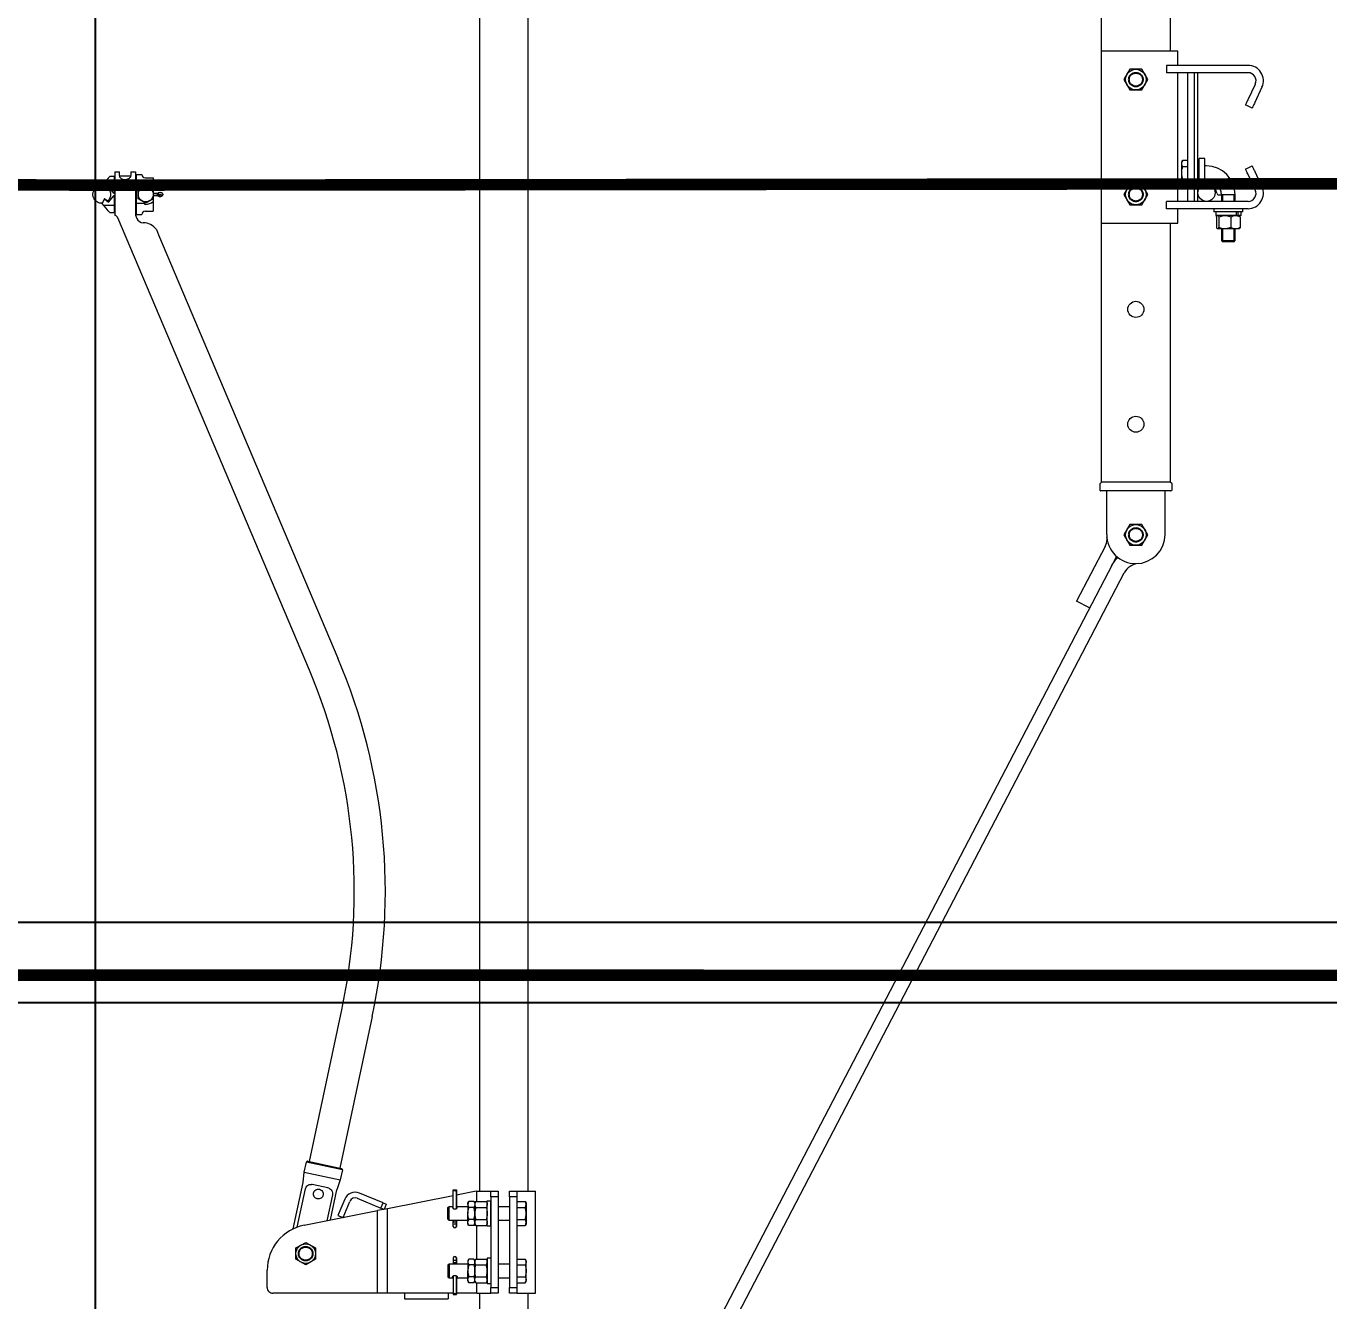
# Model space of a CAD drawing. Header units: millimetres. Extents: x -37020 to 35906, y -101 to 52234.
# Drawn here: x -158.906 to -157.772, y 325.114 to 326.223 of the extents above; entities that cross this region are included whole.
import ezdxf
from ezdxf import colors
from ezdxf.entities.mleader import LeaderData, LeaderLine
from ezdxf.math import Vec2, Vec3

# ---------------------------------------------------------------- set-up
doc = ezdxf.new("R2010")
doc.units = ezdxf.units.MM
for name, pattern in [('DASHED2', [0.375, 0.25, -0.125]), ('HIDDEN', [9.525, 6.35, -3.175]), ('TRAZO_Y_PUNTO2', [12.7, 6.35, -3.175, 0, -3.175])]:
    doc.linetypes.add(name, pattern=pattern)
for name, color, linetype in [('Catenaria', 2, 'Continuous'), ('GE-Cotas', 1, 'Continuous'), ('ME-RIELES', 240, 'TRAZO_Y_PUNTO2'), ('unifilar VIAS Ppales', 5, 'DASHED2')]:
    doc.layers.add(name, color=color, linetype=linetype)
doc.styles.add('Romans', font='romans.shx', dxfattribs={"width": 0.8})
doc.styles.get("Standard").update_dxf_attribs({"font": 'arial.ttf'})

# ---------------------------------------------------------------- blocks, each defined once
blk = doc.blocks.new('ménsula móvil OUT G 3.2m')
at = {"color": 251, "linetype": 'Continuous', "lineweight": 15}
for p, q in [((2783.3, 97.8), (2770, 104)), ((2772.6, 109.7), (2786, 103.5)), ((2786, 103.5), (2786.8, 103.2)), ((2786.8, 103.2), (2787.6, 102.8)), ((2787.6, 102.8), (2788.3, 102.4)), ((2788.3, 102.4), (2789, 102.1)), ((2789, 102.1), (2789.6, 101.8)), ((2842.4, 101.8), (2843, 102.1)), ((2843, 102.1), (2843.7, 102.4)), ((2843.7, 102.4), (2844.4, 102.8)), ((2844.4, 102.8), (2845.2, 103.2)), ((2845.2, 103.2), (2846, 103.5)), ((2846, 103.5), (2859.4, 109.7)), ((2862, 104), (2848.7, 97.8)), ((2753.6, 97.6), (2753.6, 26.7)), ((2760, 97.6), (2760, 26.7)), ((2784.1, 97.4), (2783.3, 97.8)), ((2784.9, 97), (2784.1, 97.4)), ((2785.7, 96.7), (2784.9, 97)), ((2786.4, 96.3), (2785.7, 96.7)), ((2786.9, 96.1), (2786.4, 96.3)), ((2787.4, 95.8), (2786.9, 96.1)), ((2787.8, 95.7), (2787.4, 95.8)), ((2788, 95.6), (2787.8, 95.7)), ((2788.1, 95.5), (2788, 95.6)), ((2790.8, 101.3), (2788.1, 95.5)), ((2789.6, 101.8), (2790.1, 101.6)), ((2790.1, 101.6), (2790.5, 101.4)), ((2790.5, 101.4), (2790.7, 101.3)), ((2790.7, 101.3), (2790.8, 101.3)), ((2843.9, 95.5), (2841.2, 101.3)), ((2841.2, 101.3), (2841.3, 101.3)), ((2841.3, 101.3), (2841.5, 101.4)), ((2841.5, 101.4), (2841.9, 101.6)), ((2841.9, 101.6), (2842.4, 101.8)), ((2844, 95.6), (2843.9, 95.5)), ((2844.2, 95.7), (2844, 95.6)), ((2844.6, 95.8), (2844.2, 95.7)), ((2845.1, 96.1), (2844.6, 95.8)), ((2845.6, 96.3), (2845.1, 96.1)), ((2846.3, 96.7), (2845.6, 96.3)), ((2847.1, 97), (2846.3, 96.7)), ((2847.9, 97.4), (2847.1, 97)), ((2848.7, 97.8), (2847.9, 97.4)), ((2872, 97.6), (2872, 26.7)), ((2878.4, 97.6), (2878.4, 26.7)), ((2881.2, 93.2), (2878.4, 93.2)), ((2881.2, 93.2), (2881.2, 67.8)), ((2884.3, 91.5), (2881.2, 91.5)), ((2884.3, 91.5), (2884.3, 89)), ((2885.6, 90.9), (2894.4, 90.9)), ((2872, 86.5), (2866.4, 86.5)), ((2866.4, 86.5), (2866.4, 74.5)), ((2872, 85.5), (2866.4, 85.5)), ((2884.3, 89), (2881.2, 89)), ((2884.3, 87.7), (2881.2, 87.7)), ((2884.5, 90.3), (2884.3, 90)), ((2884.3, 87.8), (2884.3, 89)), ((2884.3, 87.7), (2884.3, 69.5)), ((2885.6, 82.7), (2894.4, 82.7)), ((2895.7, 90), (2895.5, 90.3)), ((2895.7, 86.8), (2895.7, 90)), ((2895.7, 77.5), (2895.7, 86.8)), ((2906.1, 86.5), (2895.7, 86.5)), ((2906.1, 85.5), (2895.7, 85.5)), ((2907.1, 85.5), (2906.1, 86.5)), ((2906.1, 74.5), (2906.1, 86.5)), ((2907.1, 85.5), (2907.1, 75.5)), ((2866.4, 75.5), (2872, 75.5)), ((2866.4, 74.5), (2872, 74.5)), ((2866.4, 72.4), (2866.4, 74.5)), ((2881.2, 69.5), (2884.3, 69.5)), ((2884.3, 71), (2884.5, 70.7)), ((2885.6, 72.3), (2894.4, 72.3)), ((2885.6, 70.1), (2894.4, 70.1)), ((2895.5, 70.7), (2895.7, 71)), ((2895.7, 71.2), (2895.7, 77.5)), ((2895.7, 75.5), (2906.1, 75.5)), ((2895.7, 74.5), (2906.1, 74.5)), ((2895.7, 71), (2895.7, 71.2)), ((2906.1, 74.5), (2907.1, 75.5)), ((2834.6, 59.9), (2834.6, 55.2)), ((2853.1, 59.9), (2834.6, 59.9)), ((2841.1, 61.2), (2841.1, 59.9)), ((2853.1, 61.2), (2853.1, 55.2)), ((2853.1, 59.9), (2853.1, 55.2)), ((2857, 61.2), (2857, 61.5)), ((2857, 57.2), (2857, 61.2)), ((2878.4, 67.8), (2881.2, 67.8)), ((2872, 54), (2760, 54)), ((2872, 51), (2760, 51)), ((2853.1, 55.2), (2834.6, 55.2)), ((2841.1, 55.2), (2841.1, 54)), ((2853.1, 54), (2853.1, 55.2)), ((2853.1, 55.2), (2855, 55.2)), ((2753.6, 36.5), (2741, 36.5)), ((2741, -30), (2741, 36.5)), ((2760, 44.8), (2872, 44.8)), ((2872, 36.5), (2760, 36.5)), ((2836.1, 40.8), (2836.1, 44.8)), ((2836.1, 40.8), (2837.6, 39.9)), ((2838.9, 39.9), (2837.6, 39.9)), ((2847.1, 39.9), (2838.9, 39.9)), ((2841.6, 40.8), (2841.6, 44.8)), ((2855.3, 39.9), (2847.1, 39.9)), ((2852.6, 40.8), (2852.6, 44.8)), ((2856.6, 39.9), (2855.3, 39.9)), ((2856.6, 39.9), (2858.1, 40.8)), ((2858.1, 40.8), (2858.1, 44.8)), ((2891, 36.5), (2878.4, 36.5)), ((2891, -30), (2891, 36.5)), ((2741, 30.1), (1723.7, 30.1)), ((2753.6, 26.7), (2760, 26.7)), ((2878.4, 26.7), (2872, 26.7)), ((3116, 30.1), (2891, 30.1)), ((3118, 31.5), (3116, 29.5)), ((3116, -30.2), (3116, 30.1)), ((3123, 31.5), (3118, 31.5)), ((3124, 30.5), (3124, -30.5)), ((3161.9, 25.4), (3124, 25.4)), ((2766, 10.4), (2757, 5.2)), ((2757, 5.2), (2757, -5.2)), ((2775, 5.2), (2766, 10.4)), ((2775, -5.2), (2775, 5.2)), ((2866, 10.4), (2857, 5.2)), ((2857, 5.2), (2857, -5.2)), ((2875, 5.2), (2866, 10.4)), ((2875, -5.2), (2875, 5.2)), ((3162.3, 10.4), (3153.3, 5.2)), ((3153.3, 5.2), (3153.3, -5.2)), ((3171.3, 5.2), (3162.3, 10.4)), ((3171.3, -5.2), (3171.3, 5.2)), ((2757, -5.2), (2766, -10.4)), ((2766, -10.4), (2775, -5.2)), ((2857, -5.2), (2866, -10.4)), ((2866, -10.4), (2875, -5.2)), ((3153.3, -5.2), (3162.3, -10.4)), ((3162.3, -10.4), (3171.3, -5.2)), ((4077.4, -469.7), (3195.4, -10.1)), ((3181.2, -17), (4060.3, -475.1)), ((1832.5, -30.2), (3116, -30.2)), ((3116, -29.5), (3118, -31.5)), ((3118, -31.5), (3123, -31.5)), ((3161.9, -25.4), (3124, -25.4)), ((3172.4, -26.8), (3220, -51.6)), ((3225.8, -40.3), (3220, -51.6)), ((3733.5, -528.9), (2687.1, -528.9)), ((3733.5, -536.2), (3733.5, -522.6)), ((3822.4, -522.6), (3733.5, -522.6)), ((3742.6, -531.5), (3744, -530.7)), ((3742.6, -538.7), (3742.6, -531.5)), ((3744, -530.7), (3745.2, -530.7)), ((3745.2, -530.7), (3753, -530.7)), ((3747.8, -538.7), (3747.8, -531.5)), ((3753, -530.7), (3760.7, -530.7)), ((3758.1, -538.7), (3758.1, -531.5)), ((3760.7, -530.7), (3762, -530.7)), ((3762, -530.7), (3763.3, -531.5)), ((3763.3, -538.7), (3763.3, -531.5)), ((3794, -530.7), (3792.6, -531.5)), ((3792.6, -538.7), (3792.6, -531.5)), ((3795.2, -530.7), (3794, -530.7)), ((3803, -530.7), (3795.2, -530.7)), ((3797.8, -538.7), (3797.8, -531.5)), ((3810.7, -530.7), (3803, -530.7)), ((3808.1, -538.7), (3808.1, -531.5)), ((3812, -530.7), (3810.7, -530.7)), ((3813.3, -531.5), (3812, -530.7)), ((3813.3, -538.7), (3813.3, -531.5)), ((3822.4, -536.2), (3822.4, -522.6)), ((4061.7, -528.9), (3822.4, -528.9)), ((3733.5, -538.7), (3733.5, -536.2)), ((3733.5, -538.7), (3738.5, -538.7)), ((3733.5, -545), (3733.5, -538.7)), ((3738.5, -538.7), (3817.4, -538.7)), ((3738.5, -538.7), (3738.5, -545)), ((3817.4, -538.7), (3822.4, -538.7)), ((3817.4, -545), (3817.4, -538.7)), ((3822.4, -538.7), (3822.4, -536.2)), ((3822.4, -538.7), (3822.4, -545)), ((3738.5, -545), (3733.5, -545)), ((3733.5, -555), (3738.5, -555)), ((3733.5, -561.4), (3733.5, -555)), ((3738.5, -545), (3817.4, -545)), ((3738.5, -555), (3817.4, -555)), ((3738.5, -555), (3738.5, -561.4)), ((3747, -555), (3747, -545)), ((3759, -545), (3759, -555)), ((3797, -545), (3797, -555)), ((3809, -555), (3809, -545)), ((3822.4, -545), (3817.4, -545)), ((3817.4, -555), (3822.4, -555)), ((3817.4, -561.4), (3817.4, -555)), ((3822.4, -555), (3822.4, -561.4)), ((3733.5, -563.8), (3733.5, -561.4)), ((3738.5, -561.4), (3733.5, -561.4)), ((3733.5, -574.1), (3733.5, -563.8)), ((3738.5, -561.4), (3817.4, -561.4)), ((3764, -561.4), (3741.9, -561.4)), ((3741.9, -564.5), (3741.9, -561.4)), ((3764, -564.5), (3741.9, -564.5)), ((3742.6, -565.3), (3744, -564.5)), ((3742.6, -574.5), (3742.6, -565.3)), ((3747.8, -574.5), (3747.8, -565.3)), ((3758.1, -574.5), (3758.1, -565.3)), ((3762, -564.5), (3763.3, -565.3)), ((3763.3, -574.5), (3763.3, -565.3)), ((3764, -561.4), (3764, -564.5)), ((3791.9, -561.4), (3791.9, -564.5)), ((3791.9, -561.4), (3814, -561.4)), ((3791.9, -564.5), (3814, -564.5)), ((3794, -564.5), (3792.6, -565.3)), ((3792.6, -574.5), (3792.6, -565.3)), ((3797.8, -574.5), (3797.8, -565.3)), ((3808.1, -574.5), (3808.1, -565.3)), ((3813.3, -565.3), (3812, -564.5)), ((3813.3, -574.5), (3813.3, -565.3)), ((3814, -564.5), (3814, -561.4)), ((3822.4, -561.4), (3817.4, -561.4)), ((3822.4, -563.8), (3822.4, -561.4)), ((3822.4, -573.6), (3822.4, -563.8)), ((3733.5, -571.1), (2665.8, -571.1)), ((3742.6, -573.6), (3733.5, -573.6)), ((3733.5, -574.1), (3736.9, -591.2)), ((3744, -575.3), (3742.6, -574.5)), ((3742.6, -576.1), (3744, -575.3)), ((3742.6, -576.1), (3742.6, -580.5)), ((3744, -575.3), (3745.2, -575.3)), ((3745.2, -575.3), (3753, -575.3)), ((3747.8, -576.1), (3747.8, -580.5)), ((3753, -575.3), (3760.7, -575.3)), ((3758.1, -576.1), (3758.1, -580.5)), ((3760.7, -575.3), (3762, -575.3)), ((3763.3, -574.5), (3762, -575.3)), ((3762, -575.3), (3763.3, -576.1)), ((3792.6, -573.6), (3763.3, -573.6)), ((3763.3, -576.1), (3763.3, -580.5)), ((3792.6, -574.5), (3794, -575.3)), ((3794, -575.3), (3792.6, -576.1)), ((3792.6, -576.1), (3792.6, -580.5)), ((3795.2, -575.3), (3794, -575.3)), ((3803, -575.3), (3795.2, -575.3)), ((3797.8, -576.1), (3797.8, -580.5)), ((3810.7, -575.3), (3803, -575.3)), ((3808.1, -576.1), (3808.1, -580.5)), ((3812, -575.3), (3810.7, -575.3)), ((3812, -575.3), (3813.3, -574.5)), ((3813.3, -576.1), (3812, -575.3)), ((3822.4, -573.6), (3813.3, -573.6)), ((3813.3, -576.1), (3813.3, -580.5)), ((4061.7, -571.1), (3822.4, -571.1)), ((3822.4, -573.6), (3822.4, -591.2)), ((3744, -581.3), (3742.6, -580.5)), ((3745.2, -581.3), (3744, -581.3)), ((3745.2, -581.3), (3753, -581.3)), ((3747, -591.2), (3747, -581.3)), ((3760.7, -581.3), (3753, -581.3)), ((3759, -581.3), (3759, -597.7)), ((3762, -581.3), (3760.7, -581.3)), ((3763.3, -580.5), (3762, -581.3)), ((3792.6, -580.5), (3794, -581.3)), ((3794, -581.3), (3795.2, -581.3)), ((3795.2, -581.3), (3803, -581.3)), ((3797, -581.3), (3797, -597.7)), ((3810.7, -581.3), (3803, -581.3)), ((3809, -591.2), (3809, -581.3)), ((3810.7, -581.3), (3812, -581.3)), ((3812, -581.3), (3813.3, -580.5)), ((3732.3, -593.8), (3732.3, -591.5)), ((3748.6, -591.2), (3732.6, -591.2)), ((3732.6, -591.2), (3748.6, -591.2)), ((3748.6, -594.1), (3732.6, -594.1)), ((3748.6, -594.1), (3732.6, -594.1)), ((3737.5, -594.1), (3748.8, -651.4)), ((3747, -597.7), (3747, -594.1)), ((3759, -597.7), (3747, -597.7)), ((3747.9, -598.7), (3747, -597.7)), ((3758, -598.7), (3747.9, -598.7)), ((3759, -597.7), (3758, -598.7)), ((3759.7, -591.2), (3759, -591.2)), ((3759, -591.2), (3759.7, -591.2)), ((3759.7, -594.1), (3759, -594.1)), ((3759.7, -594.1), (3759, -594.1)), ((3759.8, -591.3), (3759.7, -591.2)), ((3759.7, -591.2), (3759.7, -591.2)), ((3762.5, -591.2), (3759.7, -591.2)), ((3759.7, -591.2), (3762.5, -591.2)), ((3759.7, -594.1), (3759.8, -594)), ((3759.7, -594.1), (3759.7, -594.1)), ((3762.5, -594.1), (3759.7, -594.1)), ((3762.5, -594.1), (3759.7, -594.1)), ((3760, -591.5), (3759.8, -591.3)), ((3759.8, -594), (3760, -593.8)), ((3760.1, -591.7), (3760, -591.5)), ((3760, -593.8), (3760.1, -593.6)), ((3760.2, -591.9), (3760.1, -591.7)), ((3760.1, -593.6), (3760.2, -593.4)), ((3760.2, -592.2), (3760.2, -591.9)), ((3760.3, -592.5), (3760.2, -592.2)), ((3760.2, -593.1), (3760.3, -592.8)), ((3760.2, -593.4), (3760.2, -593.1)), ((3760.3, -592.8), (3760.3, -592.5)), ((3762.5, -591.2), (3762.5, -591.2)), ((3764.3, -591.2), (3762.5, -591.2)), ((3762.5, -591.2), (3764.2, -591.2)), ((3762.5, -594.1), (3762.5, -594.1)), ((3764.3, -594.1), (3762.5, -594.1)), ((3764.2, -594.1), (3762.5, -594.1)), ((3791.6, -591.2), (3793.4, -591.2)), ((3791.6, -594.1), (3793.4, -594.1)), ((3793.4, -591.2), (3791.7, -591.2)), ((3791.7, -594.1), (3793.4, -594.1)), ((3796.2, -591.2), (3793.4, -591.2)), ((3793.4, -591.2), (3796.2, -591.2)), ((3793.4, -591.2), (3793.4, -591.2)), ((3793.4, -594.1), (3796.2, -594.1)), ((3793.4, -594.1), (3796.2, -594.1)), ((3793.4, -594.1), (3793.4, -594.1)), ((3795.6, -592.5), (3795.7, -592.2)), ((3795.6, -592.8), (3795.6, -592.5)), ((3795.7, -593.1), (3795.6, -592.8)), ((3795.7, -591.9), (3795.8, -591.7)), ((3795.7, -592.2), (3795.7, -591.9)), ((3795.7, -593.4), (3795.7, -593.1)), ((3795.8, -593.6), (3795.7, -593.4)), ((3795.8, -591.7), (3795.9, -591.5)), ((3795.9, -593.8), (3795.8, -593.6)), ((3795.9, -591.5), (3796.1, -591.3)), ((3796.1, -594), (3795.9, -593.8)), ((3796.1, -591.3), (3796.2, -591.2)), ((3796.2, -594.1), (3796.1, -594)), ((3797, -591.2), (3796.2, -591.2)), ((3796.2, -591.2), (3797, -591.2)), ((3796.2, -591.2), (3796.2, -591.2)), ((3796.2, -594.1), (3797, -594.1)), ((3796.2, -594.1), (3797, -594.1)), ((3796.2, -594.1), (3796.2, -594.1)), ((3797, -597.7), (3809, -597.7)), ((3797, -597.7), (3797.9, -598.7)), ((3797.9, -598.7), (3808, -598.7)), ((3823.3, -591.2), (3807.3, -591.2)), ((3807.3, -591.2), (3823.3, -591.2)), ((3807.3, -594.1), (3823.3, -594.1)), ((3807.3, -594.1), (3823.3, -594.1)), ((3808, -598.7), (3809, -597.7)), ((3809, -597.7), (3809, -594.1)), ((3822.4, -594.1), (3822.4, -651.4)), ((3822.4, -598.6), (3827.2, -598.6)), ((3823.6, -593.8), (3823.6, -591.5)), ((3827.2, -636.6), (3827.2, -598.6)), ((3822.4, -636.6), (3827.2, -636.6)), ((3743.8, -655.2), (3735.3, -675.7)), ((3739.7, -677.6), (3748.2, -657)), ((3743.8, -655.2), (3745, -652.4)), ((3748.2, -657), (3743.8, -655.2)), ((3745, -652.4), (3749.4, -654.3)), ((3749.4, -654.3), (3748.2, -657)), ((3822.4, -651.4), (3748.8, -651.4)), ((3748.8, -651.4), (3750.5, -660)), ((3822.4, -651.4), (3822.4, -660)), ((3581.4, -664.7), (3713.5, -692.9)), ((3822.4, -660), (3750.5, -660)), ((3763.2, -723.8), (3750.5, -660)), ((3822.4, -660), (3822.4, -751)), ((3707.8, -719.3), (3575.8, -691.1)), ((3707.5, -720.7), (3713.8, -691.4)), ((3715, -690.6), (3708.3, -721.9)), ((3715, -690.6), (3723.8, -692.5)), ((3740.6, -688.5), (3754.6, -694.4)), ((3756.5, -690), (3742.4, -684.1)), ((3754.6, -694.4), (3756.5, -690)), ((2901.2, -850.5), (3269.5, -694.5)), ((3717.1, -723.8), (3723.8, -692.5)), ((3723.8, -692.5), (3732.4, -695.4)), ((3730.8, -702.5), (3730.7, -703.2)), ((3758.6, -701), (3732.4, -695.4)), ((3736.6, -699.3), (3759.3, -704.2)), ((3730.7, -703.2), (3727.8, -716.9)), ((3280.1, -719.3), (2886.2, -886.1)), ((3717.1, -723.8), (3708.3, -721.9)), ((3726.1, -724.7), (3717.1, -723.8)), ((3766.3, -733.3), (3726.1, -724.7)), ((3727.8, -716.9), (3727.6, -717.6)), ((3764.9, -729.9), (3731.6, -722.8)), ((3817.4, -756), (3802.4, -756)), ((2866.4, -850), (2867.4, -850)), ((2851.5, -862.2), (2851.5, -855.2)), ((2851.5, -855.2), (2880.5, -855.2)), ((2864.9, -855.2), (2864.9, -851.9)), ((2866.9, -851.9), (2866.9, -855.2)), ((2866.9, -851.9), (2866.9, -855.2)), ((2866.9, -851.9), (2866.9, -851.9)), ((2867.2, -851.9), (2867.2, -855.2)), ((2880.5, -862.2), (2880.5, -855.2)), ((2896.6, -852.4), (2901.2, -850.5)), ((2846.3, -874.7), (2846.3, -870.7)), ((2846.3, -870.7), (2884.1, -870.7)), ((2848.5, -869.7), (2848.5, -865.2)), ((2848.5, -865.2), (2848.5, -865.2)), ((2883.5, -869.7), (2848.5, -869.7)), ((2849, -870.7), (2849, -869.7)), ((2857.3, -862.2), (2857.7, -862.7)), ((2858.5, -862.7), (2857.7, -862.7)), ((2858.5, -869.7), (2858.5, -862.7)), ((2873.5, -869.7), (2873.5, -862.7)), ((2873.5, -862.7), (2874.3, -862.7)), ((2874.7, -862.2), (2874.3, -862.7)), ((2883, -870.7), (2883, -869.7)), ((2883.5, -869.7), (2883.5, -865.2)), ((2883.5, -865.2), (2883.5, -865.2)), ((2884.1, -870.7), (2887, -869.5)), ((2849.9, -884.6), (2849.9, -874.8)), ((2846.3, -888.7), (2846.3, -884.7)), ((2846.3, -888.7), (2884, -888.7)), ((2850, -892.7), (2850, -889.2)), ((2850, -889.2), (2865, -889.2)), ((2851, -889), (2851.2, -888.7)), ((2851, -889.2), (2851, -889)), ((2856.5, -889.2), (2856.5, -898.3)), ((2865, -889.2), (2859.2, -894.2)), ((2859.2, -894.2), (2862.1, -897.6)), ((2865, -889.2), (2865, -888.7)), ((2867, -889.2), (2867, -888.7)), ((2872.8, -894.2), (2867, -889.2)), ((2867, -889.2), (2882, -889.2)), ((2869.9, -897.7), (2872.8, -894.2)), ((2875.5, -889.2), (2875.5, -898.3)), ((2881, -888.7), (2881, -889.2)), ((2882, -889.2), (2882, -892.7)), ((2856.5, -898.3), (2858.2, -899.7)), ((2858.2, -899.7), (2862.1, -897.6)), ((2869.9, -897.7), (2873.5, -899.6)), ((2875.5, -898.3), (2873.9, -899.7))]:
    blk.add_line(p, q, dxfattribs=at)
for points in [[(3732.4, -695.4), (3732.4, -695.4)], [(3726.1, -724.7), (3726.1, -724.7)], [(2864.6, -850.7), (2864.7, -850.8), (2865, -850.9), (2865.3, -850.8), (2865.7, -850.6), (2866.1, -850.4), (2866.4, -850)], [(2867.4, -850), (2867.6, -849.7), (2867.7, -849.2), (2867.6, -848.8), (2867.4, -848.4), (2867.2, -848.1), (2866.9, -848.1), (2866.6, -848.1), (2866.4, -848.4), (2866.2, -848.8), (2866.1, -849.2), (2866.2, -849.7), (2866.4, -850)], [(2864.9, -851.9), (2864.9, -851.9), (2865, -851.9), (2865.3, -851.9), (2865.7, -851.9), (2866.1, -851.9), (2866.5, -851.9), (2866.9, -851.9)], [(2867.2, -851.9), (2867.1, -851.9), (2866.9, -851.9)], [(2846.3, -874.7), (2846.3, -874.7), (2846.5, -874.7), (2847.2, -874.7), (2848.2, -874.7), (2849.6, -874.7)], [(2849.6, -884.7), (2848.2, -884.7), (2847.2, -884.7), (2846.5, -884.7), (2846.3, -884.7), (2846.3, -884.7)], [(2850, -892.7), (2851.9, -894.3), (2854.1, -896.2), (2856.5, -898.3)], [(2882, -892.7), (2880.1, -894.3), (2877.9, -896.2), (2875.5, -898.3)]]:
    blk.add_lwpolyline(points, dxfattribs=at)
for points in [[(3783, -714), (3792.8, -714), (3797.7, -722.5), (3792.8, -731), (3783, -731), (3778.1, -722.5)], [(2862.3, -855.3), (2869.7, -855.3), (2873.5, -861.7), (2869.7, -868.2), (2862.3, -868.2), (2858.5, -861.7)]]:
    blk.add_lwpolyline(points, close=True, dxfattribs=at)
blk.add_lwpolyline([(2862, -897.2), (2860.4, -895.2, -0.376662), (2860.4, -894.7, -0.42904), (2871.6, -894.7, -0.376662), (2871.6, -895.2), (2870, -897.2, 0.476974), (2870.1, -897.8), (2873.5, -899.6, -0.278878), (2873.7, -899.9, -1.011739), (2858.3, -899.9, -0.278879), (2858.5, -899.6), (2861.9, -897.8, 0.476974)], format="xyb", close=True, dxfattribs=at)
for centre, radius in [((2864.5, 61.5), 7.5), ((2766, 0), 9), ((2866, 0), 9), ((2966, 0), 7), ((3066, 0), 7), ((3162.3, 0), 9), ((3787.9, -722.5), 8.5), ((2866, -861.7), 6.47)]:
    blk.add_circle(centre, radius, dxfattribs=at)
at = {"color": 251, "linetype": 'HIDDEN'}
for centre in [(2766, 0), (2866, 0), (3162.3, 0), (3787.9, -722.5)]:
    blk.add_circle(centre, 6, dxfattribs=at)
at = {"color": 251, "linetype": 'Continuous', "lineweight": 15}
for centre, radius, start, end in [((2767, 97.6), 13.4, 65, 180), ((2767, 97.6), 7, 65, 180), ((2865, 97.6), 13.4, 0, 115), ((2865, 97.6), 7, 0, 115), ((2866.4, 61.2), 25.3, 90, 180), ((2866.4, 61.2), 13.3, 90, 180), ((2866.4, 61.2), 9.39, 100.1106, 179.128), ((2864.4, 72.4), 2, 280.1131, 0), ((2855, 57.2), 2, 270, 0), ((3123, 30.5), 1, 0, 90), ((3161.9, 0), 25.4, 0, 90), ((3202.3, 3.2), 15, 184.554, 242.4766), ((3161.9, 0), 25.4, 270, 0), ((3202.3, 3.2), 27.7, 223.2796, 242.4766), ((3123, -30.5), 1, 270, 0), ((3165.5, -40.1), 15, 88.4421, 94.5933), ((3165.5, -40.1), 15, 62.4766, 87.3855), ((3767.3, -592.7), 5.02, 163.5357, 196.4643), ((3764.2, -591.5), 0.23, 79.0376, 90), ((3764.2, -593.8), 0.23, 270, 280.9624), ((3764, -592.7), 1.45, 280.9624, 79.0376), ((3791.9, -592.7), 1.45, 100.9624, 259.0376), ((3791.7, -591.5), 0.23, 90, 100.9624), ((3791.7, -593.8), 0.23, 259.0376, 270), ((3788.6, -592.7), 5.02, 343.5357, 16.4643), ((3472.7, -1174.2), 521, 77.9537, 112.9537), ((3472.7, -1174.2), 494, 77.9537, 112.9537), ((3744.3, -679.5), 9.76, 157.4159, 247.4159), ((3744.3, -679.5), 5, 157.4159, 247.4159), ((3714.8, -691.6), 1, 77.9537, 167.9537), ((3708.5, -720.9), 1, 167.9537, 257.9537), ((3802.4, -716), 40, 191.2108, 270), ((3817.4, -751), 5, 270, 0), ((2863.6, -851.8), 3.32, 358.8053, 32.8157), ((2870.2, -851.8), 3.32, 147.0882, 181.1058), ((2867, -850.4), 0.568, 332.2345, 43.0617), ((2868.9, -862.5), 11.6, 140.8336, 178.3498), ((2863.1, -862.5), 11.6, 1.6502, 39.1664), ((2904.4, -863.8), 13.8, 124.6104, 180.6061), ((2848.5, -862.2), 3, 270, 0), ((2883.5, -862.2), 3, 180, 270), ((2884.6, -864), 6, 292.9537, 0.6061)]:
    blk.add_arc(centre, radius, start, end, dxfattribs=at)
at = {"color": 251, "linetype": 'Continuous', "lineweight": 15, "extrusion": (0, 0, -1)}
for centre, major_axis, ratio, start_param, end_param in [((3732.7, -592.7), (0, 1.45), 0.534873, -0.637368, -0.191329), ((3730.6, -592.7), (2.89, 0), 0.501149, -0.933429, 0.933429), ((3732.7, -592.7), (0, 1.45), 0.534873, 3.332922, 3.77896), ((3732.6, -591.5), (0, 0.23), 0.534873, -0.191329, 0), ((3732.6, -593.8), (0, 0.23), 0.534873, 3.141593, 3.332922)]:
    blk.add_ellipse(centre, major_axis=major_axis, ratio=ratio, start_param=start_param, end_param=end_param, dxfattribs=at)
at = {"color": 251, "linetype": 'Continuous', "lineweight": 15}
for centre, major_axis, ratio, start_param, end_param in [((3825.4, -592.7), (-2.89, 0), 0.501149, -0.933429, 0.933429), ((3823.2, -592.7), (0, 1.45), 0.534873, -0.637368, -0.191329), ((3823.3, -591.5), (0, 0.23), 0.534873, -0.191329, 0), ((3823.2, -592.7), (0, 1.45), 0.534873, 3.332922, 3.77896), ((3823.3, -593.8), (0, 0.23), 0.534873, 3.141593, 3.332922)]:
    blk.add_ellipse(centre, major_axis=major_axis, ratio=ratio, start_param=start_param, end_param=end_param, dxfattribs=at)
for points, knots in [([(2884.3, 86.8), (2884.4, 87.4), (2884.5, 88.6), (2885, 89.9), (2885.5, 90.7), (2885.6, 90.9)], [0, 0, 0, 0, 0.406293, 0.82727, 1, 1, 1, 1]), ([(2885.6, 90.9), (2885.2, 90.8), (2884.7, 90.5), (2884.6, 90.3), (2884.6, 90.2)], [0, 0, 0, 0, 0.7373052, 1, 1, 1, 1]), ([(2895.7, 86.8), (2895.7, 87.4), (2895.6, 88.6), (2895, 89.9), (2894.6, 90.7), (2894.4, 90.9)], [0, 0, 0, 0, 0.406293, 0.82727, 1, 1, 1, 1]), ([(2894.4, 90.9), (2894.8, 90.8), (2895.3, 90.5), (2895.4, 90.3), (2895.5, 90.2)], [0, 0, 0, 0, 0.7373052, 1, 1, 1, 1]), ([(2885.6, 82.7), (2885.3, 83.3), (2884.6, 84.6), (2884.3, 86.1), (2884.3, 86.8), (2884.3, 86.8)], [0, 0, 0, 0, 0.484341, 0.986326, 1, 1, 1, 1]), ([(2884.3, 77.5), (2884.3, 77.6), (2884.3, 78.4), (2884.5, 79.8), (2885.1, 81.4), (2885.5, 82.4), (2885.6, 82.7)], [0, 0, 0, 0, 0.066532, 0.435282, 0.81455, 1, 1, 1, 1]), ([(2894.4, 82.7), (2894.8, 83.3), (2895.4, 84.6), (2895.7, 86.1), (2895.7, 86.8), (2895.7, 86.8)], [0, 0, 0, 0, 0.484341, 0.986326, 1, 1, 1, 1]), ([(2895.7, 77.5), (2895.7, 77.6), (2895.7, 78.4), (2895.5, 79.8), (2895, 81.4), (2894.6, 82.4), (2894.4, 82.7)], [0, 0, 0, 0, 0.066532, 0.435282, 0.814551, 1, 1, 1, 1]), ([(2885.6, 72.3), (2885.4, 72.7), (2885, 73.7), (2884.4, 75.5), (2884.4, 76.8), (2884.3, 77.5)], [0, 0, 0, 0, 0.26546, 0.628076, 1, 1, 1, 1]), ([(2884.3, 71.2), (2884.4, 71.3), (2884.5, 71.6), (2885, 72), (2885.5, 72.2), (2885.6, 72.3)], [0, 0, 0, 0, 0.406292, 0.82727, 1, 1, 1, 1]), ([(2885.6, 70.1), (2885.2, 70.2), (2884.7, 70.5), (2884.6, 70.7), (2884.6, 70.8)], [0, 0, 0, 0, 0.737305, 1, 1, 1, 1]), ([(2894.4, 72.3), (2894.6, 72.7), (2895.1, 73.7), (2895.6, 75.5), (2895.7, 76.8), (2895.7, 77.5)], [0, 0, 0, 0, 0.26546, 0.628076, 1, 1, 1, 1]), ([(2895.7, 71.2), (2895.7, 71.3), (2895.6, 71.6), (2895, 72), (2894.6, 72.2), (2894.4, 72.3)], [0, 0, 0, 0, 0.406292, 0.82727, 1, 1, 1, 1]), ([(2894.4, 70.1), (2894.8, 70.2), (2895.4, 70.6), (2895.7, 71), (2895.7, 71.2), (2895.7, 71.2)], [0, 0, 0, 0, 0.484341, 0.986326, 1, 1, 1, 1]), ([(2838.9, 39.9), (2838.8, 39.9), (2838.3, 39.9), (2837.4, 40.1), (2836.5, 40.5), (2836.1, 40.8)], [0, 0, 0, 0, 0.070092, 0.530785, 1, 1, 1, 1]), ([(2841.6, 40.8), (2841.2, 40.5), (2840.3, 40), (2839.3, 39.9), (2838.9, 39.9)], [0, 0, 0, 0, 0.495458, 1, 1, 1, 1]), ([(2847.1, 39.9), (2845.6, 40), (2843.7, 40.2), (2842, 40.7), (2841.6, 40.8)], [0, 0, 0, 0, 0.805745, 1, 1, 1, 1]), ([(2852.6, 40.8), (2851.2, 40.4), (2849.4, 40), (2847.5, 39.9), (2847.1, 39.9)], [0, 0, 0, 0, 0.781278, 1, 1, 1, 1]), ([(2855.3, 39.9), (2855.3, 39.9), (2854.8, 39.9), (2853.8, 40.1), (2853, 40.5), (2852.6, 40.8)], [0, 0, 0, 0, 0.070092, 0.5307855, 1, 1, 1, 1]), ([(2858.1, 40.8), (2857.6, 40.5), (2856.7, 40), (2855.8, 39.9), (2855.3, 39.9)], [0, 0, 0, 0, 0.495458, 1, 1, 1, 1]), ([(3745.2, -530.7), (3745.1, -530.7), (3744.8, -530.7), (3744.4, -530.8), (3743.8, -530.9), (3743.2, -531.2), (3742.8, -531.4), (3742.6, -531.5)], [0, 0, 0, 0, 0.070056, 0.300425, 0.53083, 0.765392, 1, 1, 1, 1]), ([(3747.8, -531.5), (3747.5, -531.4), (3747.1, -531.2), (3746.5, -530.9), (3745.8, -530.7), (3745.4, -530.7), (3745.2, -530.7)], [0, 0, 0, 0, 0.2477112, 0.4953655, 0.7477053, 1, 1, 1, 1]), ([(3753, -530.7), (3752.6, -530.7), (3751.9, -530.7), (3750.8, -530.8), (3749.8, -531), (3748.8, -531.2), (3748.1, -531.4), (3747.8, -531.5)], [0, 0, 0, 0, 0.199457, 0.398929, 0.601454, 0.804007, 1, 1, 1, 1]), ([(3758.1, -531.5), (3757.5, -531.3), (3756.5, -531.1), (3755.1, -530.8), (3754.1, -530.7), (3753.3, -530.7), (3753, -530.7)], [0, 0, 0, 0, 0.387945, 0.583937, 0.779906, 1, 1, 1, 1]), ([(3760.7, -530.7), (3760.7, -530.7), (3760.4, -530.7), (3760, -530.8), (3759.4, -530.9), (3758.7, -531.2), (3758.3, -531.4), (3758.1, -531.5)], [0, 0, 0, 0, 0.070056, 0.300425, 0.53083, 0.765392, 1, 1, 1, 1]), ([(3763.3, -531.5), (3763.1, -531.4), (3762.7, -531.2), (3762.1, -530.9), (3761.4, -530.7), (3761, -530.7), (3760.7, -530.7)], [0, 0, 0, 0, 0.247711, 0.495365, 0.747705, 1, 1, 1, 1]), ([(3792.6, -531.5), (3792.8, -531.4), (3793.2, -531.2), (3793.8, -530.9), (3794.5, -530.7), (3794.9, -530.7), (3795.2, -530.7)], [0, 0, 0, 0, 0.247711, 0.495365, 0.747705, 1, 1, 1, 1]), ([(3795.2, -530.7), (3795.2, -530.7), (3795.5, -530.7), (3796, -530.8), (3796.6, -530.9), (3797.2, -531.2), (3797.6, -531.4), (3797.8, -531.5)], [0, 0, 0, 0, 0.070056, 0.300425, 0.53083, 0.765392, 1, 1, 1, 1]), ([(3797.8, -531.5), (3798.4, -531.3), (3799.4, -531.1), (3800.8, -530.8), (3801.8, -530.7), (3802.6, -530.7), (3803, -530.7)], [0, 0, 0, 0, 0.387945, 0.583937, 0.779906, 1, 1, 1, 1]), ([(3803, -530.7), (3803.3, -530.7), (3804, -530.7), (3805.1, -530.8), (3806.1, -531), (3807.1, -531.2), (3807.8, -531.4), (3808.1, -531.5)], [0, 0, 0, 0, 0.199457, 0.398929, 0.601454, 0.804007, 1, 1, 1, 1]), ([(3808.1, -531.5), (3808.4, -531.4), (3808.8, -531.2), (3809.4, -530.9), (3810.1, -530.7), (3810.5, -530.7), (3810.7, -530.7)], [0, 0, 0, 0, 0.2477112, 0.4953655, 0.7477053, 1, 1, 1, 1]), ([(3810.7, -530.7), (3810.8, -530.7), (3811.1, -530.7), (3811.5, -530.8), (3812.1, -530.9), (3812.7, -531.2), (3813.1, -531.4), (3813.3, -531.5)], [0, 0, 0, 0, 0.070056, 0.300425, 0.53083, 0.765392, 1, 1, 1, 1]), ([(3742.6, -565.3), (3742.8, -565.2), (3743.2, -565), (3743.8, -564.7), (3744.5, -564.6), (3744.9, -564.5), (3745.2, -564.5)], [0, 0, 0, 0, 0.247269, 0.495363, 0.746874, 1, 1, 1, 1]), ([(3745.2, -564.5), (3745.2, -564.5), (3745.6, -564.5), (3746, -564.6), (3746.6, -564.8), (3747.1, -565), (3747.5, -565.2), (3747.8, -565.3)], [0, 0, 0, 0, 0.070059, 0.376588, 0.530821, 0.683101, 1, 1, 1, 1]), ([(3747.8, -565.3), (3748.2, -565.2), (3749, -565), (3750.3, -564.7), (3751.6, -564.6), (3752.5, -564.5), (3753, -564.5)], [0, 0, 0, 0, 0.247269, 0.495363, 0.746874, 1, 1, 1, 1]), ([(3753, -564.5), (3753.1, -564.5), (3753.6, -564.5), (3754.5, -564.6), (3755.7, -564.8), (3757, -565), (3757.8, -565.2), (3758.1, -565.3)], [0, 0, 0, 0, 0.070056, 0.299813, 0.530831, 0.765026, 1, 1, 1, 1]), ([(3758.1, -565.3), (3758.4, -565.2), (3758.9, -564.9), (3759.6, -564.7), (3760.3, -564.5), (3760.6, -564.5), (3760.7, -564.5)], [0, 0, 0, 0, 0.257198, 0.62627, 0.81314, 1, 1, 1, 1]), ([(3760.7, -564.5), (3761, -564.5), (3761.5, -564.6), (3762.4, -564.8), (3763, -565.2), (3763.3, -565.3)], [0, 0, 0, 0, 0.268407, 0.632373, 1, 1, 1, 1]), ([(3795.2, -564.5), (3794.9, -564.5), (3794.4, -564.6), (3793.5, -564.8), (3792.9, -565.2), (3792.6, -565.3)], [0, 0, 0, 0, 0.268407, 0.632373, 1, 1, 1, 1]), ([(3797.8, -565.3), (3797.5, -565.2), (3797, -564.9), (3796.3, -564.7), (3795.7, -564.5), (3795.3, -564.5), (3795.2, -564.5)], [0, 0, 0, 0, 0.257198, 0.62627, 0.81314, 1, 1, 1, 1]), ([(3803, -564.5), (3802.8, -564.5), (3802.3, -564.5), (3801.4, -564.6), (3800.2, -564.8), (3799, -565), (3798.2, -565.2), (3797.8, -565.3)], [0, 0, 0, 0, 0.070056, 0.299813, 0.530831, 0.765026, 1, 1, 1, 1]), ([(3808.1, -565.3), (3807.7, -565.2), (3806.9, -565), (3805.6, -564.7), (3804.3, -564.6), (3803.4, -564.5), (3803, -564.5)], [0, 0, 0, 0, 0.247269, 0.495363, 0.746874, 1, 1, 1, 1]), ([(3810.7, -564.5), (3810.7, -564.5), (3810.4, -564.5), (3809.9, -564.6), (3809.4, -564.8), (3808.8, -565), (3808.4, -565.2), (3808.1, -565.3)], [0, 0, 0, 0, 0.070059, 0.376588, 0.530821, 0.683101, 1, 1, 1, 1]), ([(3813.3, -565.3), (3813.1, -565.2), (3812.7, -565), (3812.1, -564.7), (3811.4, -564.6), (3811, -564.5), (3810.7, -564.5)], [0, 0, 0, 0, 0.247269, 0.495363, 0.746874, 1, 1, 1, 1]), ([(3742.6, -574.5), (3742.8, -574.6), (3743.2, -574.9), (3743.8, -575.1), (3744.5, -575.3), (3744.9, -575.3), (3745.2, -575.3)], [0, 0, 0, 0, 0.247269, 0.495363, 0.746874, 1, 1, 1, 1]), ([(3742.6, -576.1), (3742.8, -576), (3743.3, -575.7), (3744, -575.5), (3744.7, -575.3), (3745, -575.3), (3745.2, -575.3)], [0, 0, 0, 0, 0.257198, 0.62627, 0.81314, 1, 1, 1, 1]), ([(3745.2, -575.3), (3745.2, -575.3), (3745.5, -575.3), (3746, -575.3), (3746.6, -575.1), (3747.2, -574.8), (3747.6, -574.6), (3747.8, -574.5)], [0, 0, 0, 0, 0.070056, 0.299813, 0.530831, 0.765026, 1, 1, 1, 1]), ([(3745.2, -575.3), (3745.4, -575.3), (3746, -575.4), (3746.8, -575.6), (3747.4, -576), (3747.8, -576.1)], [0, 0, 0, 0, 0.268407, 0.632373, 1, 1, 1, 1]), ([(3747.8, -574.5), (3748.2, -574.6), (3749, -574.9), (3750.3, -575.1), (3751.6, -575.3), (3752.5, -575.3), (3753, -575.3)], [0, 0, 0, 0, 0.247269, 0.495363, 0.746874, 1, 1, 1, 1]), ([(3753, -575.3), (3752.8, -575.3), (3752.3, -575.3), (3751.4, -575.4), (3750.2, -575.6), (3749, -575.8), (3748.2, -576), (3747.8, -576.1)], [0, 0, 0, 0, 0.0700556, 0.2998126, 0.5308313, 0.7650256, 1, 1, 1, 1]), ([(3753, -575.3), (3753.1, -575.3), (3753.6, -575.3), (3754.5, -575.3), (3755.7, -575.1), (3757, -574.8), (3757.8, -574.6), (3758.1, -574.5)], [0, 0, 0, 0, 0.070056, 0.299813, 0.530831, 0.765026, 1, 1, 1, 1]), ([(3758.1, -576.1), (3757.7, -576), (3756.9, -575.8), (3755.6, -575.5), (3754.3, -575.4), (3753.4, -575.3), (3753, -575.3)], [0, 0, 0, 0, 0.247711, 0.495365, 0.747705, 1, 1, 1, 1]), ([(3758.1, -574.5), (3758.4, -574.6), (3758.9, -574.9), (3759.6, -575.2), (3760.3, -575.3), (3760.6, -575.3), (3760.7, -575.3)], [0, 0, 0, 0, 0.257198, 0.62627, 0.81314, 1, 1, 1, 1]), ([(3760.7, -575.3), (3760.7, -575.3), (3760.4, -575.3), (3760, -575.4), (3759.4, -575.6), (3758.7, -575.8), (3758.3, -576), (3758.1, -576.1)], [0, 0, 0, 0, 0.070056, 0.300425, 0.53083, 0.765392, 1, 1, 1, 1]), ([(3760.7, -575.3), (3761, -575.3), (3761.5, -575.3), (3762.4, -575), (3763, -574.7), (3763.3, -574.5)], [0, 0, 0, 0, 0.268407, 0.632373, 1, 1, 1, 1]), ([(3763.3, -576.1), (3763.1, -576), (3762.7, -575.8), (3762.1, -575.5), (3761.4, -575.4), (3761, -575.3), (3760.7, -575.3)], [0, 0, 0, 0, 0.247269, 0.495363, 0.746874, 1, 1, 1, 1]), ([(3795.2, -575.3), (3794.9, -575.3), (3794.4, -575.3), (3793.5, -575), (3792.9, -574.7), (3792.6, -574.5)], [0, 0, 0, 0, 0.268407, 0.632373, 1, 1, 1, 1]), ([(3792.6, -576.1), (3792.8, -576), (3793.2, -575.8), (3793.8, -575.5), (3794.5, -575.4), (3794.9, -575.3), (3795.2, -575.3)], [0, 0, 0, 0, 0.247269, 0.495363, 0.746874, 1, 1, 1, 1]), ([(3797.8, -574.5), (3797.5, -574.6), (3797, -574.9), (3796.3, -575.2), (3795.7, -575.3), (3795.3, -575.3), (3795.2, -575.3)], [0, 0, 0, 0, 0.257198, 0.62627, 0.81314, 1, 1, 1, 1]), ([(3795.2, -575.3), (3795.2, -575.3), (3795.5, -575.3), (3796, -575.4), (3796.6, -575.6), (3797.2, -575.8), (3797.6, -576), (3797.8, -576.1)], [0, 0, 0, 0, 0.070056, 0.300425, 0.53083, 0.765392, 1, 1, 1, 1]), ([(3803, -575.3), (3802.8, -575.3), (3802.3, -575.3), (3801.4, -575.3), (3800.2, -575.1), (3799, -574.8), (3798.2, -574.6), (3797.8, -574.5)], [0, 0, 0, 0, 0.070056, 0.299813, 0.530831, 0.765026, 1, 1, 1, 1]), ([(3797.8, -576.1), (3798.2, -576), (3799, -575.8), (3800.3, -575.5), (3801.6, -575.4), (3802.5, -575.3), (3803, -575.3)], [0, 0, 0, 0, 0.247711, 0.495365, 0.747705, 1, 1, 1, 1]), ([(3808.1, -574.5), (3807.7, -574.6), (3806.9, -574.9), (3805.6, -575.1), (3804.3, -575.3), (3803.4, -575.3), (3803, -575.3)], [0, 0, 0, 0, 0.247269, 0.495363, 0.746874, 1, 1, 1, 1]), ([(3803, -575.3), (3803.1, -575.3), (3803.6, -575.3), (3804.5, -575.4), (3805.7, -575.6), (3807, -575.8), (3807.8, -576), (3808.1, -576.1)], [0, 0, 0, 0, 0.0700556, 0.2998126, 0.5308313, 0.7650256, 1, 1, 1, 1]), ([(3810.7, -575.3), (3810.7, -575.3), (3810.4, -575.3), (3810, -575.3), (3809.4, -575.1), (3808.7, -574.8), (3808.3, -574.6), (3808.1, -574.5)], [0, 0, 0, 0, 0.070056, 0.299813, 0.530831, 0.765026, 1, 1, 1, 1]), ([(3810.7, -575.3), (3810.5, -575.3), (3810, -575.4), (3809.1, -575.6), (3808.5, -576), (3808.1, -576.1)], [0, 0, 0, 0, 0.268407, 0.632373, 1, 1, 1, 1]), ([(3813.3, -574.5), (3813.1, -574.6), (3812.7, -574.9), (3812.1, -575.1), (3811.4, -575.3), (3811, -575.3), (3810.7, -575.3)], [0, 0, 0, 0, 0.247269, 0.495363, 0.746874, 1, 1, 1, 1]), ([(3813.3, -576.1), (3813.1, -576), (3812.6, -575.7), (3811.9, -575.5), (3811.2, -575.3), (3810.9, -575.3), (3810.7, -575.3)], [0, 0, 0, 0, 0.257198, 0.62627, 0.81314, 1, 1, 1, 1]), ([(3742.6, -580.5), (3742.7, -580.6), (3742.9, -580.7), (3743.4, -581), (3744, -581.2), (3744.7, -581.3), (3745, -581.3), (3745.2, -581.3)], [0, 0, 0, 0, 0.12856, 0.257217, 0.62628, 0.813145, 1, 1, 1, 1]), ([(3745.2, -581.3), (3745.4, -581.3), (3746, -581.3), (3746.8, -581), (3747.4, -580.7), (3747.8, -580.5)], [0, 0, 0, 0, 0.268407, 0.632373, 1, 1, 1, 1]), ([(3753, -581.3), (3752.8, -581.3), (3752.3, -581.3), (3751.4, -581.3), (3750.2, -581.1), (3749, -580.8), (3748.2, -580.6), (3747.8, -580.5)], [0, 0, 0, 0, 0.0700556, 0.2998126, 0.5308313, 0.7650256, 1, 1, 1, 1]), ([(3758.1, -580.5), (3757.7, -580.6), (3756.9, -580.9), (3755.6, -581.1), (3754.3, -581.3), (3753.4, -581.3), (3753, -581.3)], [0, 0, 0, 0, 0.247269, 0.495363, 0.746874, 1, 1, 1, 1]), ([(3760.7, -581.3), (3760.7, -581.3), (3760.4, -581.3), (3760, -581.3), (3759.4, -581.1), (3758.7, -580.8), (3758.3, -580.6), (3758.1, -580.5)], [0, 0, 0, 0, 0.070056, 0.299813, 0.530831, 0.765026, 1, 1, 1, 1]), ([(3763.3, -580.5), (3763.1, -580.6), (3762.7, -580.9), (3762.1, -581.1), (3761.4, -581.3), (3761, -581.3), (3760.7, -581.3)], [0, 0, 0, 0, 0.247269, 0.495363, 0.746874, 1, 1, 1, 1]), ([(3792.6, -580.5), (3792.8, -580.6), (3793.2, -580.9), (3793.8, -581.1), (3794.5, -581.3), (3794.9, -581.3), (3795.2, -581.3)], [0, 0, 0, 0, 0.247269, 0.495363, 0.746874, 1, 1, 1, 1]), ([(3795.2, -581.3), (3795.2, -581.3), (3795.5, -581.3), (3796, -581.3), (3796.6, -581.1), (3797.2, -580.8), (3797.6, -580.6), (3797.8, -580.5)], [0, 0, 0, 0, 0.070056, 0.299813, 0.530831, 0.765026, 1, 1, 1, 1]), ([(3797.8, -580.5), (3798.2, -580.6), (3799, -580.9), (3800.3, -581.1), (3801.6, -581.3), (3802.5, -581.3), (3803, -581.3)], [0, 0, 0, 0, 0.247269, 0.495363, 0.746874, 1, 1, 1, 1]), ([(3803, -581.3), (3803.1, -581.3), (3803.6, -581.3), (3804.5, -581.3), (3805.7, -581.1), (3807, -580.8), (3807.8, -580.6), (3808.1, -580.5)], [0, 0, 0, 0, 0.0700556, 0.2998126, 0.5308313, 0.7650256, 1, 1, 1, 1]), ([(3810.7, -581.3), (3810.5, -581.3), (3810, -581.3), (3809.1, -581), (3808.5, -580.7), (3808.1, -580.5)], [0, 0, 0, 0, 0.268407, 0.632373, 1, 1, 1, 1]), ([(3813.3, -580.5), (3813.2, -580.6), (3813, -580.7), (3812.5, -581), (3811.9, -581.2), (3811.2, -581.3), (3810.9, -581.3), (3810.7, -581.3)], [0, 0, 0, 0, 0.12856, 0.257217, 0.62628, 0.813145, 1, 1, 1, 1]), ([(3747.2, -594.1), (3747.2, -594.1), (3747.2, -594.2), (3747.3, -594.3), (3747.4, -594.5), (3747.5, -594.6), (3747.7, -594.7), (3747.8, -594.7), (3748, -594.6), (3748.2, -594.5), (3748.4, -594.3), (3748.6, -594.1), (3748.7, -593.9), (3748.9, -593.6), (3749, -593.3), (3749, -593), (3749.1, -592.6), (3749, -592.3), (3749, -592), (3748.9, -591.7), (3748.7, -591.4), (3748.6, -591.2), (3748.4, -591), (3748.2, -590.8), (3748, -590.7), (3747.8, -590.6), (3747.7, -590.6), (3747.5, -590.7), (3747.4, -590.8), (3747.3, -591), (3747.2, -591.1), (3747.2, -591.2), (3747.2, -591.2)], [0, 0, 0, 0, 0.003682, 0.039936, 0.076077, 0.113337, 0.148204, 0.184166, 0.217713, 0.25221, 0.286234, 0.321161, 0.356766, 0.393373, 0.429418, 0.466605, 0.501023, 0.536512, 0.56981, 0.604018, 0.638396, 0.673681, 0.709667, 0.746706, 0.782399, 0.81923, 0.85327, 0.888331, 0.92188, 0.956338, 0.991139, 1, 1, 1, 1]), ([(3808.7, -594.1), (3808.7, -594.1), (3808.7, -594.2), (3808.6, -594.3), (3808.5, -594.5), (3808.4, -594.6), (3808.2, -594.7), (3808.1, -594.7), (3807.9, -594.6), (3807.7, -594.5), (3807.5, -594.3), (3807.3, -594.1), (3807.2, -593.9), (3807, -593.6), (3806.9, -593.3), (3806.9, -593), (3806.8, -592.6), (3806.9, -592.3), (3806.9, -592), (3807, -591.7), (3807.2, -591.4), (3807.3, -591.2), (3807.5, -591), (3807.7, -590.8), (3807.9, -590.7), (3808.1, -590.6), (3808.2, -590.6), (3808.4, -590.7), (3808.5, -590.8), (3808.6, -591), (3808.7, -591.1), (3808.7, -591.2), (3808.7, -591.2)], [0, 0, 0, 0, 0.003682, 0.039936, 0.076077, 0.113337, 0.148204, 0.184166, 0.217713, 0.25221, 0.286234, 0.321161, 0.356766, 0.393373, 0.429418, 0.466605, 0.501023, 0.536512, 0.56981, 0.604018, 0.638396, 0.673681, 0.709667, 0.746706, 0.782399, 0.81923, 0.85327, 0.888331, 0.92188, 0.956338, 0.991139, 1, 1, 1, 1]), ([(3730.8, -702.5), (3731.1, -702), (3731.6, -700.9), (3733.1, -699.7), (3734.8, -699.1), (3736, -699.3), (3736.6, -699.3)], [0, 0, 0, 0, 0.241903, 0.5, 0.758093, 1, 1, 1, 1]), ([(3740.2, -712.4), (3740, -712.9), (3739.7, -714), (3738.4, -715.2), (3736.9, -715.8), (3735.2, -715.8), (3733.6, -715.1), (3732.4, -713.9), (3731.8, -712.3), (3731.9, -711.2), (3731.9, -710.6)], [0, 0, 0, 0, 0.125, 0.249999, 0.375001, 0.500001, 0.625002, 0.750001, 0.874997, 1, 1, 1, 1]), ([(3731.9, -710.6), (3732.1, -710.1), (3732.4, -709), (3733.7, -707.8), (3735.3, -707.2), (3737, -707.2), (3738.5, -707.9), (3739.7, -709.1), (3740.4, -710.7), (3740.3, -711.8), (3740.2, -712.4)], [0, 0, 0, 0, 0.125001, 0.25, 0.375, 0.500001, 0.625, 0.750001, 0.875002, 1, 1, 1, 1]), ([(3731.6, -722.8), (3731, -722.6), (3729.9, -722.3), (3728.5, -721), (3727.7, -719.4), (3727.6, -718.2), (3727.6, -717.6)], [0, 0, 0, 0, 0.241907, 0.499997, 0.758092, 1, 1, 1, 1]), ([(2864.1, -849.2), (2864.1, -848.9), (2864.2, -848.5), (2864.4, -848), (2864.7, -847.5), (2865.1, -847.1), (2865.7, -846.9), (2866.4, -846.9), (2867, -847.2), (2867.5, -847.6), (2867.7, -848.1), (2867.9, -848.6), (2867.9, -849), (2868, -849.2)], [0, 0, 0, 0, 0.127318, 0.178665, 0.263576, 0.351632, 0.445519, 0.543547, 0.65344, 0.758645, 0.828404, 0.905762, 1, 1, 1, 1]), ([(2864.6, -850.7), (2864.5, -850.6), (2864.3, -850.3), (2864.2, -849.8), (2864.1, -849.4), (2864.1, -849.2)], [0, 0, 0, 0, 0.259865, 0.593526, 1, 1, 1, 1]), ([(2868, -849.2), (2867.9, -849.5), (2867.9, -849.9), (2867.7, -850.4), (2867.6, -850.6), (2867.5, -850.7)], [0, 0, 0, 0, 0.549863, 0.771621, 1, 1, 1, 1]), ([(2864.9, -851.9), (2864.9, -851.7), (2864.9, -851.5), (2864.8, -851.1), (2864.7, -850.9), (2864.6, -850.8), (2864.6, -850.7)], [0, 0, 0, 0, 0.38007, 0.531541, 0.769317, 1, 1, 1, 1]), ([(2867.5, -850.7), (2867.5, -850.8), (2867.4, -850.8), (2867.3, -851.1), (2867.2, -851.4), (2867.2, -851.7), (2867.2, -851.9)], [0, 0, 0, 0, 0.172258, 0.401018, 0.621225, 1, 1, 1, 1]), ([(2849.6, -884.7), (2849.9, -884.7), (2850.6, -884.6), (2851.6, -883.7), (2852.4, -882.5), (2852.9, -881.1), (2853, -879.6), (2852.8, -878), (2852.2, -876.5), (2851.3, -875.4), (2850.4, -874.8), (2849.8, -874.7), (2849.6, -874.7)], [0, 0, 0, 0, 0.106265, 0.212638, 0.317087, 0.422308, 0.500007, 0.606504, 0.713007, 0.819174, 0.924051, 1, 1, 1, 1]), ([(2886.2, -886.1), (2886.1, -886.2), (2885.6, -886.5), (2885, -887), (2884.4, -887.8), (2884.1, -888.4), (2884, -888.7)], [0.1291043, 0.1291043, 0.1291043, 0.1291043, 0.2448269, 0.4966943, 0.7502765, 0.9646714, 0.9646714, 0.9646714, 0.9646714])]:
    blk.add_open_spline(points, degree=3, knots=knots, dxfattribs=at)
blk = doc.blocks.new('COORDENADAS 4.4')
at = {"layer": 'GE-Cotas', "color": 3, "ltscale": 4, "style": 'Romans', "width": 0.8}
for tag, p in [('COORDENADASX', (-19.4042, 8.0195)), ('COORDENADASY', (-19.4042, 5.5181))]:
    blk.add_attdef(tag, p, '', height=2, dxfattribs=at)
at = {"layer": 'GE-Cotas', "color": 2, "ltscale": 4}
ml = blk.add_multileader_mtext('Standard', dxfattribs=at)
ml.set_content('', color=2)
ml.set_leader_properties()
ml.build(insert=Vec2(0, 0))
ml.multileader.update_dxf_attribs({"text_right_attachment_type": 6, "dogleg_length": 0.36, "arrow_head_size": 3})
ctx = ml.context
ctx.base_point, ctx.arrow_head_size = Vec3(-20.826, 7.0195), 3
ctx.right_attachment, ctx.text_align_type = 6, 2
notes = []
notes.append((ctx, [(0, (1, 1, 0), (-5.7, 4.2195), (-1, 0), 11.1259, [(0, [(0, 0)], 0, [])])]))
ctx.mtext.insert, ctx.mtext.alignment, ctx.mtext.flow_direction = Vec3(-18.826, 9.0195), 3, 5
for ctx, leaders in notes:
    for number, flags, end, landing, length, lines in leaders:
        leader = LeaderData()
        leader.index, (leader.has_last_leader_line, leader.has_dogleg_vector, leader.attachment_direction) = number, flags
        leader.last_leader_point, leader.dogleg_vector, leader.dogleg_length = Vec3(end), Vec3(landing), length
        for number, points, colour, breaks in lines:
            line = LeaderLine()
            line.index, line.vertices, line.color, line.breaks = number, Vec3.list(points), colors.encode_raw_color(colour), breaks
            leader.lines.append(line)
        ctx.leaders.append(leader)

msp = doc.modelspace()

# ---------------------------------------------------------------- linework, layer by layer
at = {"layer": 'Catenaria', "color": 1, "linetype": 'Continuous', "ltscale": 7}
msp.add_line((-158.7432, 325.4433), (-157.9356, 325.4433), dxfattribs=at)
at = {"layer": 'Catenaria', "color": 8, "linetype": 'Continuous', "elevation": -11.48}
msp.add_lwpolyline([(-158.846, 328.839), (-158.846, 323.861)], dxfattribs=at)
at = {"layer": 'Catenaria', "color": 90, "ltscale": 0.1, "const_width": 0.01}
msp.add_lwpolyline([(35.4671, 326.1598), (3.6915, 326.4902), (-52.028, 326.0948), (-107.422, 326.1418), (-158.8545, 326.0848), (-218.2988, 326.4057), (-282.0636, 326.3956), (-282.0636, 326.3956), (-342.3255, 328.5674)], dxfattribs=at)
at = {"layer": 'ME-RIELES', "color": 8, "ltscale": 0.1, "const_width": 0.01, "elevation": 0.2291}
msp.add_lwpolyline([(-342.3687, 325.4056), (58.431, 325.3871)], dxfattribs=at)
at = {"layer": 'unifilar VIAS Ppales', "color": 251, "linetype": 'Continuous', "ltscale": 10}
for p, q in [((-182.8123, 325.4433), (-145.3168, 325.4433, -20.7852)), ((-160.6123, 325.3734, -12.3063), (-145.3168, 325.3734, -20.7852))]:
    msp.add_line(p, q, dxfattribs=at)

# ---------------------------------------------------------------- block references
at = {"xscale": 0.001, "yscale": 0.001, "zscale": 0.001, "rotation": 270}
msp.add_blockref('ménsula móvil OUT G 3.2m', (-157.9404, 328.9427), dxfattribs=at)
at = {"ltscale": 0.1, "xscale": 0.6599999999999682, "yscale": 0.6599999999999682, "zscale": 0.6599999999999682}
msp.add_blockref('COORDENADAS 4.4', (-155.9846, 319.8044, -11.48), dxfattribs=at)

doc.saveas('drawing.dxf')
